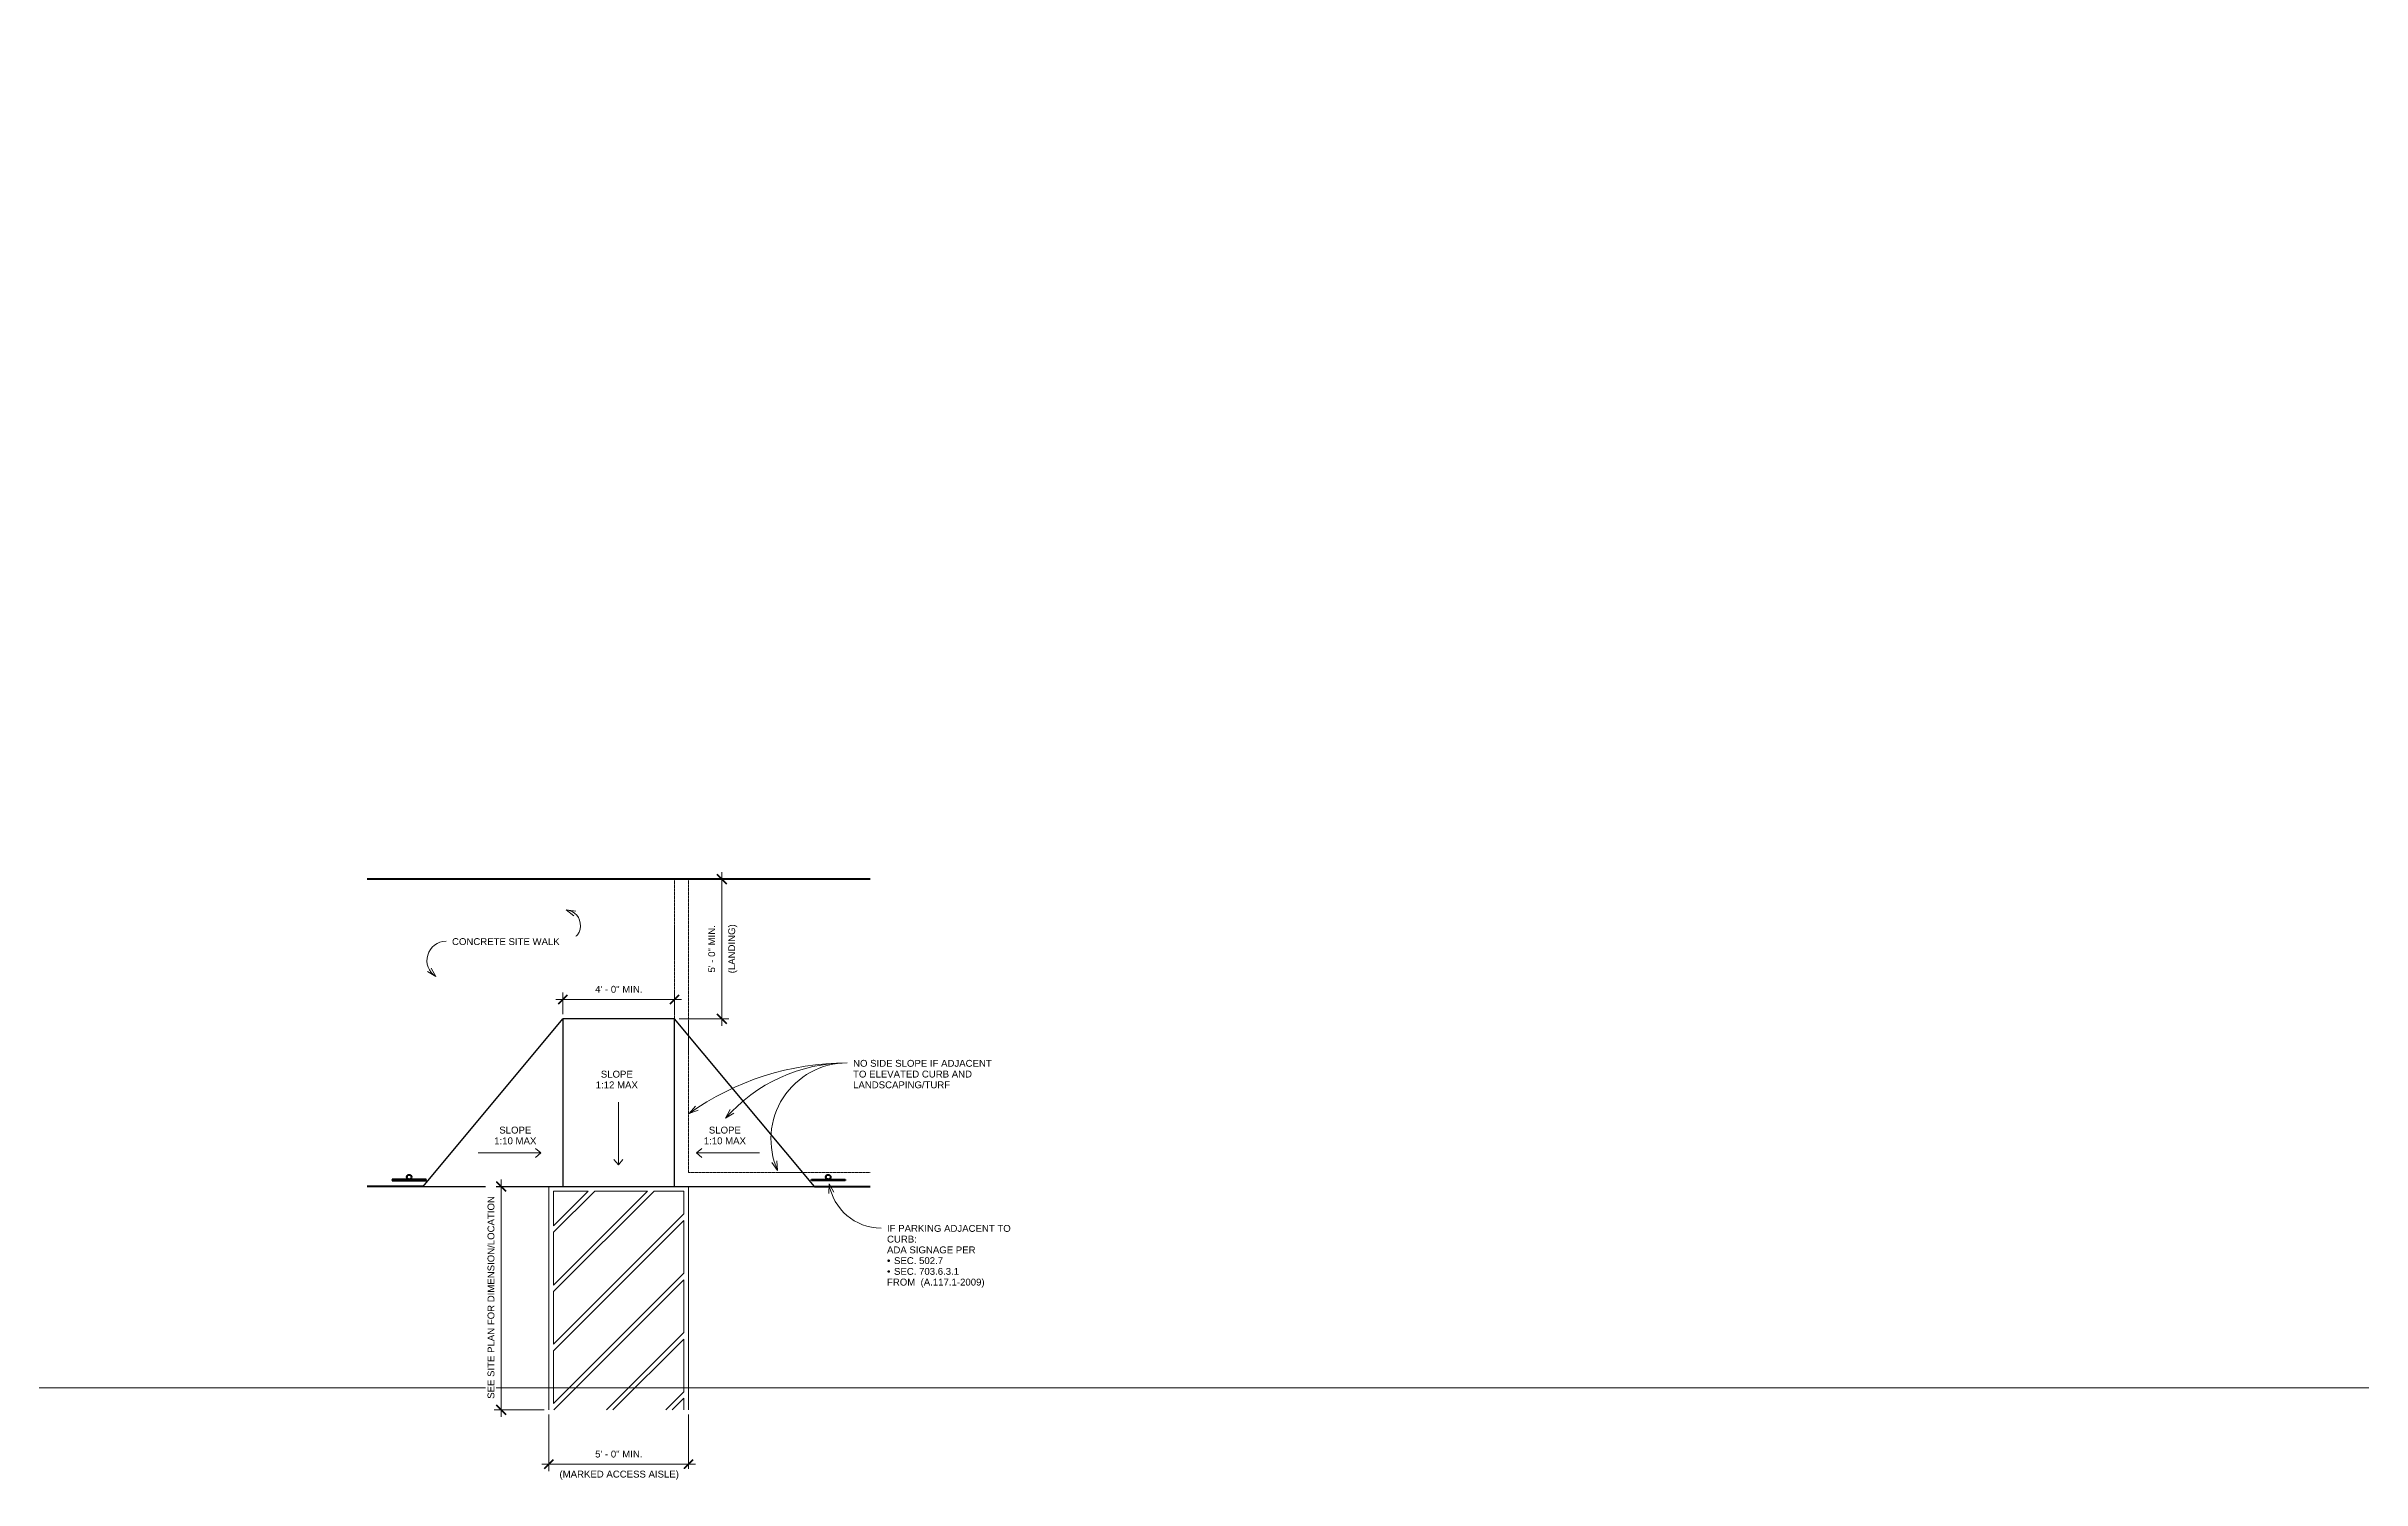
# Model space of a CAD drawing. Header units: inches. Extents: x 1 to 127281, y -26064 to 104775.
# Drawn here: x 34804 to 35798, y -43 to 573 of the extents above; entities that cross this region are included whole.
import ezdxf

# ---------------------------------------------------------------- set-up
doc = ezdxf.new("R2010")
doc.units = ezdxf.units.IN
doc.header["$MEASUREMENT"] = 0
doc.header["$XCLIPFRAME"] = 2
doc.linetypes.add('Hidden 1_8_', pattern=[0.1875, 0.125, -0.06249999999999999])
for name, color, linetype, lineweight in [('A-ANNO-DIMS', 211, 'Continuous', 9), ('A-ANNO-DIMS-32', 211, 'Continuous', 9), ('A-DETL-HDLN', 90, 'Hidden 1_8_', 9), ('A-DETL-MEDM', 33, 'Continuous', 30), ('A-DETL-THIN', 151, 'Continuous', 9), ('A-DETL-WIDE', 214, 'Continuous', 70), ('G-ANNO-REFR', 1, 'Continuous', 9), ('G-ANNO-TEXT', 231, 'Continuous', 9)]:
    doc.layers.add(name, color=color, linetype=linetype, lineweight=lineweight)
doc.styles.add('Arial_4', font='arial.ttf', dxfattribs={"height": 2.950598802395209})
doc.dimstyles.new('Linear_-_3_32__Arial_2', dxfattribs={"dimscale": 12, "dimtxt": 3, "dimasz": 0.3333333333333333, "dimexe": 0.25, "dimexo": 0.1666666666666667, "dimgap": 0.1666666666666667, "dimtad": 1, "dimdec": 4, "dimrnd": 0.0625, "dimzin": 1, "dimdsep": 46, "dimlunit": 4, "dimtxsty": 'Arial_4', "dimblk1": 'OBLIQUE', "dimblk2": 'OBLIQUE', "dimsah": 1, "dimcen": 0.09, "dimdle": 0.25, "dimazin": 0, "dimtfac": 1, "dimtdec": 4, "dimtix": 1, "dimtmove": 0, "dimatfit": 3, "dimfxl": 1, "dimtvp": 1, "dimtfill": 1, "dimfrac": 2, "dimtolj": 1, "dimtzin": 0, "dimarcsym": 2})
picture_1 = doc.add_image_def('image2.jpg', size_in_pixel=(1590, 1394))

# ---------------------------------------------------------------- blocks, each defined once
blk = doc.blocks.new('DIMBLOCK108-ADA Curb Ramp')
at = {"layer": 'A-ANNO-DIMS-32'}
for p, q in [((35022.87811356292, 163.7480706930357), (35076.87811356292, 163.7480706930357)), ((35025.87811356292, 157.431845597105), (35025.87811356292, 166.7480706930357)), ((35025.87811356292, 163.7480706930357), (35025.87811356292, 157.431845597105)), ((35073.87811356292, 157.4318455971048), (35073.87811356292, 166.7480706930357)), ((35073.87811356292, 163.7480706930357), (35073.87811356292, 157.4318455971048))]:
    blk.add_line(p, q, dxfattribs=at)
at = {"layer": 'A-ANNO-DIMS-32', "lineweight": 50}
for p, q in [((35025.87811356292, 163.7480706930357), (35023.87811356292, 161.7480706930357)), ((35025.87811356292, 163.7480706930357), (35027.87811356292, 165.7480706930357)), ((35073.87811356292, 163.7480706930357), (35071.87811356292, 161.7480706930357)), ((35073.87811356292, 163.7480706930357), (35075.87811356292, 165.7480706930357))]:
    blk.add_line(p, q, dxfattribs=at)
at = {"layer": 'A-ANNO-DIMS-32', "color": 0, "insert": (35039.74734433215, 169.5755925723539), "char_height": 2.950598802395209, "width": 24.31384615384615, "attachment_point": 1, "line_spacing_factor": 0.9385317878468563, "style": 'Arial_4', "bg_fill": 3, "box_fill_scale": 1.25, "bg_fill_color": 0, "bg_fill_transparency": 0}
blk.add_mtext('4\' - 0" MIN.', dxfattribs=at)
blk = doc.blocks.new('_Oblique')
at = {"color": 0, "linetype": 'ByBlock', "lineweight": -2}
blk.add_line((-0.5, -0.5), (0.5, 0.5), dxfattribs=at)
blk = doc.blocks.new('DIMBLOCK109-ADA Curb Ramp')
at = {"layer": 'A-ANNO-DIMS-32'}
for p, q in [((35094.95788527574, 215.4318455971048), (35091.12945815099, 215.4318455971048)), ((35094.12945815099, 218.4318455971048), (35094.12945815099, 152.4318455971048)), ((35094.12945815099, 215.4318455971048), (35094.95788527574, 215.4318455971048)), ((35075.87811356292, 155.4318455971049), (35097.12945815099, 155.4318455971048)), ((35094.12945815099, 155.4318455971048), (35075.87811356292, 155.4318455971049))]:
    blk.add_line(p, q, dxfattribs=at)
at = {"layer": 'A-ANNO-DIMS-32', "lineweight": 50}
for p, q in [((35094.12945815099, 215.4318455971048), (35092.12945815099, 217.4318455971048)), ((35094.12945815099, 215.4318455971048), (35096.12945815099, 213.4318455971048)), ((35094.12945815099, 155.4318455971048), (35092.12945815099, 157.4318455971048)), ((35094.12945815099, 155.4318455971048), (35096.12945815099, 153.4318455971048))]:
    blk.add_line(p, q, dxfattribs=at)
at = {"layer": 'A-ANNO-DIMS-32', "color": 0, "insert": (35096.91732088706, 174.9549225201817), "char_height": 2.950598802395209, "width": 25.14461538461538, "attachment_point": 1, "rotation": 89.99999999999982, "line_spacing_factor": 0.9385317878468563, "style": 'Arial_4', "bg_fill": 3, "box_fill_scale": 1.25, "bg_fill_color": 0, "bg_fill_transparency": 0}
blk.add_mtext('(LANDING)', dxfattribs=at)
at = {"layer": 'A-ANNO-DIMS-32', "color": 0, "insert": (35088.30193627167, 175.3010763663356), "char_height": 2.950598802395209, "width": 24.31384615384615, "attachment_point": 1, "rotation": 90, "line_spacing_factor": 0.9385317878468563, "style": 'Arial_4', "bg_fill": 3, "box_fill_scale": 1.25, "bg_fill_color": 0, "bg_fill_transparency": 0}
blk.add_mtext('5\' - 0" MIN.', dxfattribs=at)
blk = doc.blocks.new('DIMBLOCK110-ADA Curb Ramp')
at = {"layer": 'A-ANNO-DIMS-32'}
for p, q in [((35019.87811356292, -14.56815440289496), (35019.87811356292, -38.85900030009476)), ((35019.87811356292, -35.85900030009476), (35019.87811356292, -14.56815440289496)), ((35079.87811356292, -14.56815440289506), (35079.87811356292, -38.85900030009476)), ((35079.87811356292, -35.85900030009476), (35079.87811356292, -14.56815440289506)), ((35016.87811356292, -35.85900030009476), (35082.87811356292, -35.85900030009476))]:
    blk.add_line(p, q, dxfattribs=at)
at = {"layer": 'A-ANNO-DIMS-32', "lineweight": 50}
for p, q in [((35019.87811356292, -35.85900030009476), (35017.87811356292, -37.85900030009476)), ((35019.87811356292, -35.85900030009476), (35021.87811356292, -33.85900030009476)), ((35079.87811356292, -35.85900030009476), (35077.87811356292, -37.85900030009476)), ((35079.87811356292, -35.85900030009476), (35081.87811356292, -33.85900030009476))]:
    blk.add_line(p, q, dxfattribs=at)
at = {"layer": 'A-ANNO-DIMS-32', "color": 0, "insert": (35024.42426740907, -38.64686303616109), "char_height": 2.950598802395209, "width": 61.08923076923075, "attachment_point": 1, "line_spacing_factor": 0.9385317878468563, "style": 'Arial_4', "bg_fill": 3, "box_fill_scale": 1.25, "bg_fill_color": 0, "bg_fill_transparency": 0}
blk.add_mtext('(MARKED ACCESS AISLE)', dxfattribs=at)
at = {"layer": 'A-ANNO-DIMS-32', "color": 0, "insert": (35039.74734433215, -30.03147842077647), "char_height": 2.950598802395209, "width": 24.31384615384615, "attachment_point": 1, "line_spacing_factor": 0.9385317878468563, "style": 'Arial_4', "bg_fill": 3, "box_fill_scale": 1.25, "bg_fill_color": 0, "bg_fill_transparency": 0}
blk.add_mtext('5\' - 0" MIN.', dxfattribs=at)
blk = doc.blocks.new('DIMBLOCK111-ADA Curb Ramp')
at = {"layer": 'A-ANNO-DIMS-32'}
for p, q in [((35023.87811356292, 83.43184559710501), (34996.35593744519, 83.4318455971051)), ((34999.35593744519, -15.5681544028949), (34999.35593744519, 86.4318455971051)), ((34999.35593744519, 83.4318455971051), (35023.87811356292, 83.43184559710501)), ((35017.87811356292, -12.56815440289496), (34996.35593744519, -12.56815440289489)), ((34999.35593744519, -12.5681544028949), (35017.87811356292, -12.56815440289496))]:
    blk.add_line(p, q, dxfattribs=at)
at = {"layer": 'A-ANNO-DIMS-32', "lineweight": 50}
for p, q in [((34999.35593744519, 83.4318455971051), (34997.35593744519, 85.4318455971051)), ((34999.35593744519, 83.4318455971051), (35001.35593744519, 81.43184559710508)), ((34999.35593744519, -12.5681544028949), (34997.35593744519, -10.56815440289489)), ((34999.35593744519, -12.5681544028949), (35001.35593744519, -14.56815440289491))]:
    blk.add_line(p, q, dxfattribs=at)
at = {"layer": 'A-ANNO-DIMS-32', "color": 0, "insert": (34993.52841556587, -7.768154402894893), "char_height": 2.950598802395209, "width": 103.68, "attachment_point": 1, "rotation": 90, "line_spacing_factor": 0.9385317878468563, "style": 'Arial_4', "bg_fill": 3, "box_fill_scale": 1.25, "bg_fill_color": 0, "bg_fill_transparency": 0}
blk.add_mtext('SEE SITE PLAN FOR DIMENSION/LOCATION', dxfattribs=at)

msp = doc.modelspace()

# ---------------------------------------------------------------- linework, layer by layer
at = {"layer": 'A-DETL-HDLN'}
for p, q in [((35073.87811356292, 155.4318455971049), (35073.87811356292, 215.4318455971048)), ((35079.87811356292, 89.43184559710483), (35079.87811356292, 215.4318455971048)), ((35079.87811356292, 89.43184559710483), (35157.87811356292, 89.43184559710457))]:
    msp.add_line(p, q, dxfattribs=at)
at = {"layer": 'A-DETL-MEDM'}
for p, q in [((34965.87811356292, 83.4318455971052), (35025.87811356292, 155.431845597105)), ((35073.87811356292, 155.4318455971049), (35025.87811356292, 155.431845597105)), ((35025.87811356292, 155.431845597105), (35025.87811356292, 83.43184559710501)), ((35073.87811356292, 83.43184559710484), (35073.87811356292, 155.4318455971049)), ((35133.87811356292, 83.43184559710464), (35073.87811356292, 155.4318455971048)), ((34965.87811356292, 83.4318455971052), (35025.87811356292, 83.431845597105)), ((35025.87811356292, 83.43184559710501), (35073.87811356292, 83.43184559710484)), ((35073.87811356292, 83.43184559710484), (35133.87811356292, 83.43184559710464))]:
    msp.add_line(p, q, dxfattribs=at)
at = {"layer": 'A-DETL-THIN'}
for p, q in [((35049.72580866028, 119.6477933350865), (35049.72580866028, 92.64779333508662)), ((35016.48927855054, 97.81855806110059), (35014.18461471175, 99.73911126009406)), ((35083.2669485753, 97.81855806110059), (35085.57161241409, 99.73911126009406)), ((34989.48927855054, 97.81855806110079), (35016.48927855054, 97.81855806110059)), ((35016.48927855054, 97.81855806110059), (35014.18461471175, 95.89800486210717)), ((35049.72580866028, 92.64779333508662), (35047.80525546129, 94.95245717387871)), ((35049.72580866028, 92.64779333508655), (35051.64636185928, 94.95245717387871)), ((35110.2669485753, 97.81855806110079), (35083.2669485753, 97.81855806110059)), ((35083.2669485753, 97.81855806110059), (35085.57161241409, 95.8980048621072)), ((35019.87811356292, 83.43184559710501), (35019.87811356292, -12.56815440289497)), ((35021.87811356292, 81.43184559710501), (35036.75805587783, 81.43184559710497)), ((35021.87811356292, 81.43184559710501), (35021.87811356292, 66.55190328219369)), ((35065.04232712529, 81.43184559710487), (35021.87811356292, 38.26763203473173)), ((35062.21390000055, 81.43184559710488), (35021.87811356292, 41.09605915947791)), ((35036.75805587783, 81.43184559710497), (35021.87811356292, 66.55190328219369)), ((35039.58648300257, 81.43184559710495), (35021.87811356292, 63.72347615744752)), ((35039.58648300257, 81.43184559710495), (35062.21390000055, 81.43184559710488)), ((35065.04232712529, 81.43184559710487), (35077.87811356292, 81.43184559710483)), ((35077.87811356292, 81.43184559710483), (35077.87811356292, 71.64021503676219)), ((35079.87811356292, 83.43184559710483), (35079.87811356292, -12.56815440289506)), ((35077.87811356292, 71.64021503676217), (35021.87811356292, 15.64021503676218)), ((35077.87811356292, 68.811787912016), (35021.87811356292, 12.81178791201601)), ((35021.87811356292, 63.72347615744751), (35021.87811356292, 41.09605915947795)), ((35077.87811356292, 68.811787912016), (35077.87811356292, 46.18437091404648)), ((35077.87811356292, 46.18437091404648), (35021.87811356292, -9.81562908595352)), ((35077.87811356292, 43.35594378930031), (35021.95401537072, -12.56815440289498)), ((35077.87811356292, 43.3559437893003), (35077.87811356292, 20.72852679133079)), ((35021.87811356292, 38.26763203473175), (35021.87811356292, 15.64021503676224)), ((35077.87811356292, 20.72852679133078), (35044.58143236869, -12.56815440289501)), ((35021.87811356292, 12.81178791201606), (35021.87811356292, -9.815629085953477)), ((35077.87811356292, 17.9000996665846), (35047.40985949344, -12.56815440289501)), ((35077.87811356292, 17.9000996665846), (35077.87811356292, -4.727317331384891)), ((35077.87811356292, -4.727317331384912), (35070.03727649141, -12.56815440289504)), ((35077.87811356292, -7.555744456131087), (35072.86570361615, -12.56815440289505)), ((35077.87811356292, -7.555744456131069), (35077.87811356292, -12.56815440289506))]:
    msp.add_line(p, q, dxfattribs=at)
at = {"layer": 'A-DETL-WIDE'}
for p, q in [((35157.87811356292, 215.4318455971046), (34941.87811356292, 215.4318455971053)), ((34965.87811356292, 83.4318455971052), (34941.87811356292, 83.43184559710527)), ((34967.14918985382, 86.43184559710463), (34952.60703727201, 86.43184559710463)), ((34952.60703727201, 86.43184559710463), (34952.60703727201, 85.93184559710463)), ((34952.60703727201, 85.93184559710463), (34967.14918985382, 85.93184559710463)), ((34967.14918985382, 85.93184559710463), (34967.14918985382, 86.43184559710463)), ((35132.60703727201, 86.43184559710463), (35147.14918985382, 86.43184559710463)), ((35132.60703727201, 85.93184559710463), (35132.60703727201, 86.43184559710463)), ((35147.14918985382, 85.93184559710463), (35132.60703727201, 85.93184559710463)), ((35133.87811356292, 83.43184559710464), (35157.87811356292, 83.43184559710457)), ((35147.14918985382, 86.43184559710463), (35147.14918985382, 85.93184559710463))]:
    msp.add_line(p, q, dxfattribs=at)
for centre in [(34959.87811356292, 87.43184559710461), (35139.87811356292, 87.43184559710461)]:
    msp.add_circle(centre, 1, dxfattribs=at)
at = {"layer": 'G-ANNO-TEXT', "color": 145}
for p, q in [((35027.35905173518, 202.2520145546133), (35031.45988526042, 201.6758958917124)), ((35027.35905173518, 202.2520145546133), (35030.62241841328, 199.7026643943197)), ((34971.31654268813, 173.590494651115), (34967.78404428453, 175.7515599773374)), ((34971.31654268813, 173.590494651115), (34969.3378419949, 177.2282813246581)), ((35118.11298619056, 90.31971965702398), (35115.69662232658, 93.68274418747998)), ((35118.11298619056, 90.31971965702398), (35117.70186596479, 94.44036626593856)), ((35140.17869498404, 84.59911100625659), (35140.12477622656, 80.45835732085288)), ((35140.17869498404, 84.59911100625659), (35142.20237681303, 80.98615374514623))]:
    msp.add_line(p, q, dxfattribs=at)
for centre, radius, start, end in [((35026.67123508861, 195.5121554550242), 6.774864753011826, 269.9999999999995, 84.1730192055912), ((34975.71123508861, 180.5263545057861), 8.210936196221155, 90, 237.6408773019851), ((35147.96340838598, 103.7358080927471), 32.72673424220231, 89.99999999999994, 204.2012404203245), ((35162.53276906149, 88.21444175679234), 22.64454115887715, 189.1869141347933, 269.9999999999996)]:
    msp.add_arc(centre, radius, start, end, dxfattribs=at)

# ---------------------------------------------------------------- pictures from other files: only their frames are drawn
at = {"layer": 'G-ANNO-REFR'}
image = msp.add_image(picture_1, insert=(26673.3186078404, -27055.3890545543), size_in_units=(9959.23094221788, 8731.5521594036), dxfattribs=at)
image.set_boundary_path([(-3018.362167371961, -2925.416714636541), (16061.63783262804, -19653.41671463654)])
image.dxf.flags = 15

# ---------------------------------------------------------------- next in the draw order: texts
at = {"layer": 'G-ANNO-TEXT', "color": 145, "char_height": 2.950598802395209, "line_spacing_factor": 0.9385317878468563, "style": 'Arial_4', "bg_fill": 3, "box_fill_scale": 1.25, "bg_fill_color": 0, "bg_fill_transparency": 0}
for s, insert, width, attachment_point in [('CONCRETE SITE WALK', (34978.27123508861, 190.049427965946), 55.00799999999999, 1), ('SLOPE\\P1:12 MAX', (35049.04961555946, 133.1146795988831), 21.564, 2), ('SLOPE\\P1:10 MAX', (35005.45254906893, 109.109069907992), 21.564, 2), ('SLOPE\\P1:10 MAX', (35095.45254906893, 109.1090699079917), 21.564, 2), ('IF PARKING ADJACENT TO', (35165.09276906149, 66.88203786185073), 62.31664670658683, 1)]:
    msp.add_mtext(s, dxfattribs=dict(at, insert=insert, width=width, attachment_point=attachment_point))

# ---------------------------------------------------------------- next in the draw order: dimensions: what is measured, and where the dimension line sits
at = {"layer": 'A-ANNO-DIMS'}
dim = msp.add_linear_dim(base=(35073.87811356292, 163.7480706930357), p1=(35025.87811356292, 155.431845597105), p2=(35073.87811356292, 155.4318455971049), dimstyle='Linear_-_3_32__Arial_2', override={"dimpost": '<>MIN.', "dimfxl": 48}, dxfattribs=at)
dim.commit()
dim.dimension.update_dxf_attribs({"geometry": 'DIMBLOCK108-ADA Curb Ramp', "text_midpoint": (35049.87811356292, 167.2545667479116)})
dim = msp.add_linear_dim(base=(35079.87811356292, -35.85900030009476), p1=(35019.87811356292, -12.56815440289496), p2=(35079.87811356292, -12.56815440289506), text='<>\\X(MARKED ACCESS AISLE)', dimstyle='Linear_-_3_32__Arial_2', override={"dimpost": '<>MIN.', "dimfxl": 60}, dxfattribs=at)
dim.commit()
dim.dimension.update_dxf_attribs({"geometry": 'DIMBLOCK110-ADA Curb Ramp', "text_midpoint": (35049.87811356292, -35.85900030009476)})

# ---------------------------------------------------------------- next in the draw order: linework, layer by layer
at = {"layer": 'G-ANNO-TEXT', "color": 145}
for p, q in [((35080.13711164291, 114.7766557245754), (35082.82760205447, 117.9246725067603)), ((35080.13711164291, 114.7766557245754), (35084.04115307905, 116.1576730237093)), ((35095.75408702264, 112.7390386298988), (35097.68417502082, 116.4028493011653)), ((35095.75408702264, 112.7390386298988), (35099.25749759623, 114.9469477467838))]:
    msp.add_line(p, q, dxfattribs=at)
for centre, radius, start, end in [((35147.96340838598, 19.55046262476362), 116.9120797101857, 89.99999999999994, 125.460945336536), ((35147.96340838598, 67.1511559109481), 69.31138642400036, 89.99999999999997, 138.873345648104)]:
    msp.add_arc(centre, radius, start, end, dxfattribs=at)

# ---------------------------------------------------------------- next in the draw order: texts
at = {"layer": 'G-ANNO-TEXT', "color": 145, "insert": (35165.09276906149, 62.26665324646611), "char_height": 2.950598802395209, "width": 15.03443574389682, "attachment_point": 1, "line_spacing_factor": 0.9385317878468563, "style": 'Arial_4', "bg_fill": 3, "box_fill_scale": 1.25, "bg_fill_color": 0, "bg_fill_transparency": 0}
msp.add_mtext('CURB:', dxfattribs=at)

# ---------------------------------------------------------------- next in the draw order: dimensions: what is measured, and where the dimension line sits
at = {"layer": 'A-ANNO-DIMS'}
for base, p1, p2, text, override, picture, middle in [((35094.12945815099, 155.4318455971049), (35096.95788527574, 215.4318455971048), (35073.87811356292, 155.4318455971049), '<>\\X(LANDING)', {"dimpost": '<>MIN.', "dimfxl": 64.2858916272925}, 'DIMBLOCK109-ADA Curb Ramp', (35094.12945815099, 185.4318455971105)), ((34999.35593744519, 83.43184559710501), (35019.87811356292, -12.56815440289497), (35025.87811356292, 83.43184559710501), 'SEE SITE PLAN FOR DIMENSION/LOCATION', {"dimpost": '<>', "dimfxl": 96.18731725128838}, 'DIMBLOCK111-ADA Curb Ramp', (34995.82931452251, 35.43184559711065))]:
    dim = msp.add_linear_dim(base=base, p1=p1, p2=p2, angle=89.99999999999991, text=text, dimstyle='Linear_-_3_32__Arial_2', override=override, dxfattribs=at)
    dim.commit()
    dim.dimension.update_dxf_attribs({"geometry": picture, "text_midpoint": middle})

# ---------------------------------------------------------------- next in the draw order: texts
at = {"layer": 'G-ANNO-TEXT', "color": 145, "char_height": 2.950598802395209, "attachment_point": 1, "line_spacing_factor": 0.9385317878468563, "style": 'Arial_4', "bg_fill": 3, "box_fill_scale": 1.25, "bg_fill_color": 0, "bg_fill_transparency": 0}
for s, insert, width in [('NO SIDE SLOPE IF ADJACENT\\PTO ELEVATED CURB AND\\PLANDSCAPING/TURF', (35150.52340838598, 137.7746795988831), 70.84799999999998), ('ADA SIGNAGE PER', (35165.09276906149, 57.65126863108151), 44.55858129894059)]:
    msp.add_mtext(s, dxfattribs=dict(at, insert=insert, width=width))

# ---------------------------------------------------------------- next in the draw order: texts
at = {"layer": 'G-ANNO-TEXT', "color": 145, "insert": (35165.09276906149, 53.03588401569689), "char_height": 2.950598802395209, "width": 1.688650391524643, "attachment_point": 1, "line_spacing_factor": 0.9385317878468563, "style": 'Arial_4', "bg_fill": 3, "box_fill_scale": 1.25, "bg_fill_color": 0, "bg_fill_transparency": 0}
msp.add_mtext('•', dxfattribs=at)

# ---------------------------------------------------------------- next in the draw order: texts
at = {"layer": 'G-ANNO-TEXT', "color": 145, "insert": (35168.09276906149, 53.03588401569689), "char_height": 2.950598802395209, "width": 24.67608475356979, "attachment_point": 1, "line_spacing_factor": 0.9385317878468563, "style": 'Arial_4', "bg_fill": 3, "box_fill_scale": 1.25, "bg_fill_color": 0, "bg_fill_transparency": 0}
msp.add_mtext('SEC. 502.7', dxfattribs=at)

# ---------------------------------------------------------------- next in the draw order: texts
at = {"layer": 'G-ANNO-TEXT', "color": 145, "insert": (35165.09276906149, 48.42049940031227), "char_height": 2.950598802395209, "width": 1.688650391524643, "attachment_point": 1, "line_spacing_factor": 0.9385317878468563, "style": 'Arial_4', "bg_fill": 3, "box_fill_scale": 1.25, "bg_fill_color": 0, "bg_fill_transparency": 0}
msp.add_mtext('•', dxfattribs=at)

# ---------------------------------------------------------------- next in the draw order: texts
at = {"layer": 'G-ANNO-TEXT', "color": 145, "insert": (35168.09276906149, 48.42049940031227), "char_height": 2.950598802395209, "width": 32.73802855826808, "attachment_point": 1, "line_spacing_factor": 0.9385317878468563, "style": 'Arial_4', "bg_fill": 3, "box_fill_scale": 1.25, "bg_fill_color": 0, "bg_fill_transparency": 0}
msp.add_mtext('SEC. 703.6.3.1', dxfattribs=at)

# ---------------------------------------------------------------- next in the draw order: texts
at = {"layer": 'G-ANNO-TEXT', "color": 145, "insert": (35165.09276906149, 43.80511478492766), "char_height": 2.950598802395209, "width": 49.07980654076463, "attachment_point": 1, "line_spacing_factor": 0.9385317878468563, "style": 'Arial_4', "bg_fill": 3, "box_fill_scale": 1.25, "bg_fill_color": 0, "bg_fill_transparency": 0}
msp.add_mtext('FROM  (A.117.1-2009)', dxfattribs=at)

doc.saveas('drawing.dxf')
